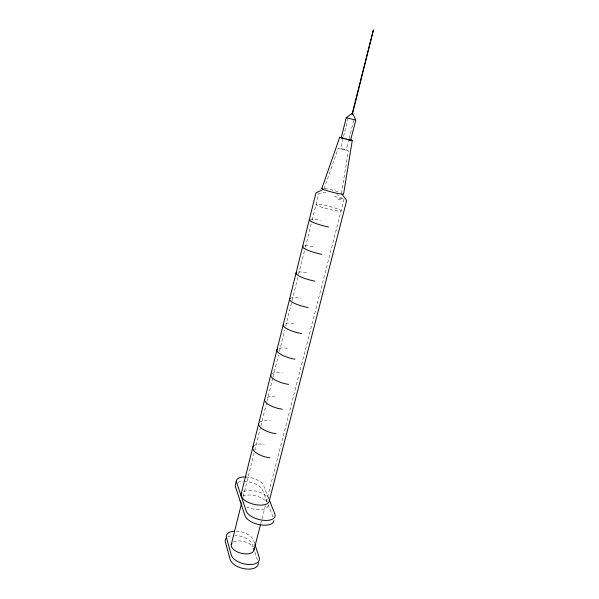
<?xml version="1.0" encoding="UTF-8"?>
<svg xmlns="http://www.w3.org/2000/svg" width="599" height="599" viewBox="0 0 599 599"><rect width="100%" height="100%" fill="white"/><g stroke="black" fill="none" stroke-linecap="round" stroke-linejoin="round"><path stroke-width="0.45" stroke-dasharray="3 2.25" d="M341.475 193.417L348.333 150.723L341.857 148.889M243.224 496.623L254.53 451.272M254.755 450.366L260.632 426.788M260.857 425.874L266.735 402.296M266.959 401.39L272.837 377.804M273.062 376.898L278.49 355.125M279.396 351.501L284.817 329.735M285.723 326.103L291.825 301.611M292.05 300.705L298.384 275.308M298.609 274.402L305.161 248.098M305.385 247.192L311.944 220.889M312.169 219.983L318.743 193.604L326.403 192.234M348.169 118.175L340.457 148.747L341.812 148.979M348.873 139.387L346.132 150.169L343.946 149.503M349.105 138.489L353.889 119.62M260.73 523.728L265.372 505.638M266.3 502.022L343.916 199.864L337.881 199.504M323.969 189.059L338.263 148.193L343.212 149.316M334.362 196.255L343.392 199.4L336.99 194.503M268.651 498.293L263.508 485.265A14.032 6.215 13.9 0 0 245.957 476.991M267.184 502.067L262.377 489.697A14.009 6.282 13.9 0 0 244.025 481.364M268.142 504.545L272.979 516.989M254.612 543.465L253.459 539.984A14.009 7.113 14 0 0 236.028 531.186M253.205 546.969L252.344 544.334A13.987 7.173 14 0 0 234.95 535.506M254.912 552.226L257.48 560.125M243.598 491.607A14.481 6.619 14.2 0 1 257.435 491.547A14.481 6.619 14.2 0 1 268.696 498.533M268.082 505.541A14.458 6.686 14.2 0 1 246.721 506.814M242.468 496.159A14.458 6.686 14.2 0 1 266.63 501.797M237.818 482.412A14.009 6.282 13.9 0 1 243.216 481.371M271.467 373.843A15.02 4.979 14.5 0 1 282.226 372.922M253.527 446.045A14.69 6.14 14.6 0 1 264.271 444.256M309.855 219.354A15.724 2.314 14.5 0 1 320.607 220.425M290.223 298.354A15.364 3.706 14.5 0 1 300.983 298.384M267.064 397.354A14.908 5.376 14.5 0 1 276.154 397.047M279.269 348.333A15.132 4.567 14.5 0 1 288.389 348.438M285.506 323.28A15.245 4.148 14.5 0 1 294.641 323.595M304.794 245.807A15.604 2.793 14.5 0 1 313.966 246.803M298.265 272.021A15.484 3.257 14.5 0 1 307.422 272.785M259.419 422.332A14.803 5.765 14.6 0 1 270.171 420.82M324.972 188.573A11.216 1.011 14.2 0 1 340.217 192.376M233.348 542.11A11.681 6.035 14.2 0 1 252.913 546.632M227.852 536.914A13.987 7.173 14 0 1 231.738 535.693M319.933 206.61A12.938 1.423 14.2 0 0 340.771 211.088A12.938 1.423 14.2 0 0 324.987 205.397A12.938 1.423 14.2 0 0 319.933 206.61"/><path stroke-width="0.9" d="M351.291 140.099L352.257 140.436L343.601 193.949A11.216 1.011 14.2 0 1 331.494 191.98A11.216 1.011 14.2 0 1 322.202 188.348M236.433 480.57L235.34 485.033A14.009 6.282 13.9 0 0 235.452 486.74L245.028 515.791A14.938 7.136 14.6 0 0 260.266 524.829A14.938 7.136 14.6 0 0 273.923 520.606M241.083 494.392L315.965 192.908L323.475 189.284M231.244 544.701L241.419 503.886M343.736 138.414L341.235 137.658L346.259 117.689L352.489 113.151L355.806 120.1L350.61 140.061M352.04 114.169L373.402 29.957L352.399 114.259M253.991 549.957L260.498 524.634M321.843 188.528L339.708 137.276L342.688 137.867M352.257 140.436L348.506 139.612M341.235 137.658L342.531 137.89M349.464 139.829L350.183 139.986M346.379 117.718L355.589 120.04M347.368 139.342L349.322 139.859M346.14 139.035L347.824 139.5M344.552 138.676L346.192 139.095M344.904 138.721L339.708 137.276M348.918 139.44L350.25 139.799M349.217 139.574L350.003 139.799M341.992 194.128L346.679 200.553L269.258 500.974A14.481 6.619 14.2 0 1 252.269 503.864A14.481 6.619 14.2 0 1 241.899 492.827M269.318 499.985L274.844 513.964A14.96 7.061 14.6 0 1 263.38 520.306A14.96 7.061 14.6 0 1 246.219 511.059L236.56 482.262A14.032 6.215 13.9 0 1 245.957 476.991M254.897 544.341L259.21 557.399A14.511 7.63 14.4 0 1 247.761 564.468A14.511 7.63 14.4 0 1 231.289 555.011L226.452 537.513A14.009 7.113 14 0 1 234.374 531.216M241.187 502.733A14.458 6.686 14.2 0 1 240.087 500.794M269.857 457.808A14.69 6.14 14.6 0 1 256.185 452.866A14.69 6.14 14.6 0 1 253.527 446.045M301.477 333.546A15.245 4.148 14.5 0 1 283.2 324.83M288.538 384.378A15.02 4.979 14.5 0 1 270.741 374.989M314.812 281.126A15.484 3.257 14.5 0 1 300.226 276.603A15.484 3.257 14.5 0 1 296.67 272.425M321.641 254.298A15.604 2.793 14.5 0 1 306.913 249.843A15.604 2.793 14.5 0 1 303.214 246.092M308.096 307.534A15.364 3.706 14.5 0 1 293.645 302.944A15.364 3.706 14.5 0 1 290.223 298.354M275.989 433.698A14.803 5.765 14.6 0 1 258.648 423.673M282.219 409.222A14.908 5.376 14.5 0 1 264.653 399.511M294.955 359.153A15.132 4.567 14.5 0 1 280.781 354.436A15.132 4.567 14.5 0 1 277.629 349.052M328.574 227.043A15.724 2.314 14.5 0 1 309.279 219.826M253.826 548.325A11.681 6.035 14.2 0 1 241.577 553.364A11.681 6.035 14.2 0 1 231.933 543.263M258.229 562.581A14.488 7.697 14.4 0 1 245.987 568.975A14.488 7.697 14.4 0 1 230.158 559.541L225.366 541.908A13.987 7.173 14 0 1 226.137 538.276"/></g></svg>
